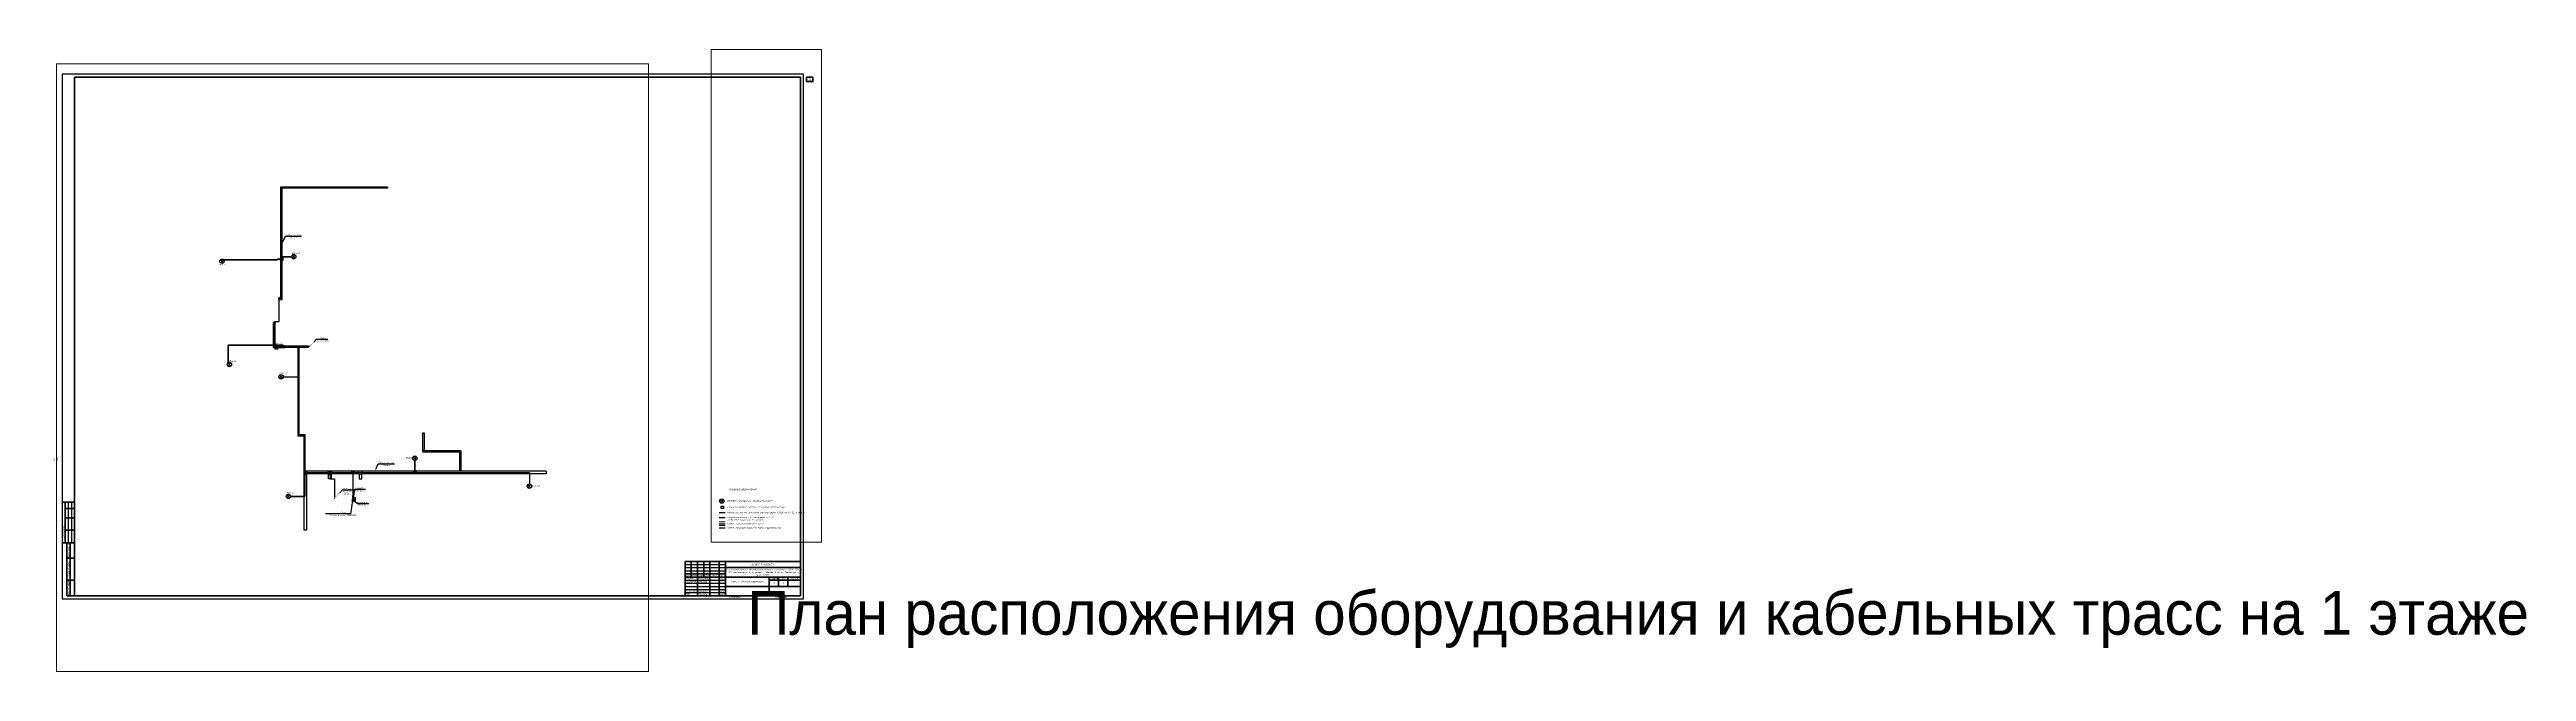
# Paper-space layout '8 План расположения оборудования и кабельных трасс на 1 этаже' of a CAD drawing. Extents: x -20 to 3952, y -116 to 880.
# The model-space entities are those that its viewports show. They can reach past a viewport. Long polylines and large blocks are cut down to what shows.
import ezdxf
from ezdxf import colors
from ezdxf.entities.mleader import LeaderData, LeaderLine
from ezdxf.enums import TextEntityAlignment as Align
from ezdxf.math import Vec2, Vec3

# ---------------------------------------------------------------- set-up
doc = ezdxf.new("R2018")
doc.units = 0
doc.header["$LTSCALE"] = 100
doc.set_wipeout_variables(frame=1)
doc.layers.get('Defpoints').update_dxf_attribs({"color": 42})
for name, color, linetype in [('PDF _СКС', 1, 'Continuous'), ('PDF _СС_ЗВ_Кабель', 1, 'Continuous'), ('PDF _СС_ЗВ_Оборудование', 1, 'Continuous'), ('PDF _Текст', 7, 'Continuous'), ('СС. Текст', 7, 'Continuous')]:
    doc.layers.add(name, color=color, linetype=linetype)
for name, color, linetype, lineweight in [('СКС', 1, 'Continuous', 30), ('СС_ЗВ_Кабель', 1, 'Continuous', 30), ('СС_ЗВ_Оборудование', 1, 'Continuous', 30), ('СС_СКК_Лоток', 170, 'Continuous', 25), ('СС_СОУЭ_Оборудование', 1, 'Continuous', 30), ('СС_ЭЧС_Кабель', 180, 'Continuous', 30)]:
    doc.layers.add(name, color=color, linetype=linetype, lineweight=lineweight)
doc.styles.add('ICOCPEUR', font='isocpeur.ttf')
doc.styles.add('ISOCPEUR', font='isocpeui.ttf', dxfattribs={"height": 250})
doc.styles.add('ISOCPEURNA', font='isocpeui.ttf')
doc.styles.add('PDF ISOCPEUR', font='isocpeur.ttf')
doc.styles.get("Standard").update_dxf_attribs({"font": 'arial.ttf'})
doc.linetypes.add('Kabl_in_Tube', pattern='A,10,[133,ltypeshp.shx,S=1,R=0,X=0,Y=0],10', length=20)

# ---------------------------------------------------------------- blocks, each defined once
blk = doc.blocks.new('*U101')
at = {"linetype": 'Continuous', "lineweight": 25}
for p, q in [((1189, 841), (0, 841)), ((0, 841), (0, 0)), ((1189, 0), (1189, 841)), ((10, 155), (10, 90)), ((15, 155), (15, 90)), ((999, 55), (1064, 55)), ((999, 50), (1064, 50)), ((999, 45), (1064, 45)), ((0, 0), (1189, 0)), ((999, 30), (1064, 30)), ((999, 25), (1064, 25)), ((999, 20), (1064, 20)), ((999, 15), (1064, 15)), ((999, 10), (1064, 10))]:
    blk.add_line(p, q, dxfattribs=at)
at = {"linetype": 'Continuous', "lineweight": 60}
for p, q in [((1184, 836), (20, 836)), ((20, 836), (20, 5)), ((1184, 5), (1184, 836)), ((20, 155), (0, 155)), ((5, 155), (5, 90)), ((20, 145), (5, 145)), ((20, 130), (5, 130)), ((20, 90), (0, 90)), ((20, 110), (5, 110)), ((8, 90), (8, 5)), ((13, 90), (13, 5)), ((8, 65), (20, 65)), ((999, 60), (1184, 60)), ((999, 5), (999, 60)), ((999, 40), (1064, 40)), ((1009, 60), (1009, 35)), ((1019, 60), (1019, 5)), ((1029, 60), (1029, 35)), ((1039, 60), (1039, 5)), ((1054, 60), (1054, 5)), ((1064, 5), (1064, 60)), ((1064, 50), (1184, 50)), ((1184, 5), (1184, 60)), ((8, 30), (20, 30)), ((8, 5), (20, 5)), ((20, 5), (1184, 5)), ((999, 35), (1184, 35)), ((1064, 20), (1184, 20)), ((1134, 35), (1134, 5)), ((1134, 30), (1184, 30)), ((1149, 35), (1149, 20)), ((1164, 35), (1164, 20))]:
    blk.add_line(p, q, dxfattribs=at)
at = {"linetype": 'Continuous', "lineweight": 40}
blk.add_line((1134, 5), (1134, 35), dxfattribs=at)
at = {"lineweight": 60}
blk.add_lwpolyline([(1194, 829), (1204, 829), (1204, 836), (1194, 836)], close=True, dxfattribs=at)
at = {"linetype": 'Continuous', "rotation": 90, "style": 'ISOCPEUR'}
for s, insert, char_height, width, attachment_point in [('20_Главный_специалист_ВК', (-12.5, 176), 2.5, 19, 4), ('01.26', (-12.5, 215), 2.5, 10, 5), ('21_Главный_специалист_ЭОМ', (-7.5, 176), 2.5, 19, 4), ('01.26', (-7.5, 215), 2.5, 10, 5), ('01.26', (-2.5, 215), 2.5, 10, 5), ('Согласовано', (-17.5, 172.5), 3, 35, 5), ('Гл. спец ВК', (-12.5, 156), 2.5, 19, 4), ('Гл. спец ЭОМ', (-7.5, 156), 2.5, 19, 4), ('17_ГАП', (-12.5, 111), 2.5, 19, 4), ('01.26', (-12.5, 150), 2.5, 10, 5), ('19_Главный_конструктор', (-7.5, 111), 2.5, 19, 4), ('01.26', (-7.5, 150), 2.5, 10, 5), ('18_Главный_специалист_ОВ', (-2.5, 111), 2.5, 19, 4), ('01.26', (-2.5, 150), 2.5, 10, 5), ('ГАП', (-12.5, 91), 2.5, 19, 4), ('Гл. констр. ', (-7.5, 91), 2.5, 19, 4), ('Гл. спец ОВ', (-2.5, 91), 2.5, 19, 4), ('Согласовано', (2.5, 107.5), 2.5, 35, 5), ('Взам. инв. №', (10.5, 77.5), 2.5, 25, 5), ('Подп. и дата', (10.5, 47.5), 2.5, 35, 5), ('Инв. № подл.', (10.5, 17.5), 2.5, 25, 5)]:
    blk.add_mtext(s, dxfattribs=dict(at, insert=insert, char_height=char_height, width=width, attachment_point=attachment_point))
at = {"linetype": 'Continuous', "char_height": 2.5, "style": 'ISOCPEUR'}
for s, insert, width, attachment_point in [('Капитальный ремонт общеобразовательного учреждения (ГБОУ "Школа №429"), расположенного по адресу: г. Москва, 5-ая ул. Соколиной горы д.14. 1 этап', (1124, 42.5), 120, 5), ('16-25/Г-П-ИОС5.6', (1136, 55), 110, 6), ('Разраб.', (1000, 32.5), 19, 4), ('Проверил', (1000, 27.5), 19, 4), ('Н. контр.', (1000, 12.5), 19, 4), ('ГИП', (1000, 7.5), 19, 4), ('Николенко', (1020, 32.5), 19, 4), ('Мурашов', (1020, 27.5), 19, 4), ('Губарева', (1020, 12.5), 19, 4), ('Мурашов', (1020, 7.5), 19, 4), ('06.26', (1055.3, 32.5), 10, 4), ('06.26', (1055.3, 27.5), 10, 4), ('06.26', (1055.3, 12.5), 10, 4), ('06.26', (1055.3, 7.4), 10, 4), ('Копировал', (1078.5, 2.5), 25, 5), ('П', (1141.5, 25), 15, 5), ('Формат', (1149.5, 2.5), 16, 5)]:
    blk.add_mtext(s, dxfattribs=dict(at, insert=insert, width=width, attachment_point=attachment_point))
at = {"char_height": 2.5, "attachment_point": 5, "style": 'ISOCPEUR'}
for s, insert, width in [('Изм.', (1004, 37.5), 10), ('Кол.уч', (1014, 37.5), 10), ('Лист', (1024, 37.5), 10), ('№док', (1034, 37.5), 10), ('Подп.', (1046.5, 37.5), 15), ('Дата', (1059, 37.5), 10), ('Стадия', (1141.5, 32.5), 15), ('Лист', (1156.5, 32.5), 15), ('Листов', (1174, 32.5), 20)]:
    blk.add_mtext(s, dxfattribs=dict(at, insert=insert, width=width))
at = {"linetype": 'Continuous', "insert": (1099, 27.5), "char_height": 2.5, "width": 70, "attachment_point": 5, "line_spacing_factor": 0.8, "style": 'ISOCPEUR'}
blk.add_mtext('Часть 6. Электрочасофикация', dxfattribs=at)
at = {"style": 'ISOCPEUR'}
for tag, p in [('Сквозная_нумерация', (1199, 832.5)), ('Форма3_номер_листа', (1156.5, 25)), ('Форма3_количество_листов', (1174, 25))]:
    blk.add_attdef(tag, text='', height=2.5, dxfattribs=at).set_placement(p, align=Align.MIDDLE_CENTER)
blk.add_attdef('Форма3_дополнительный_шифр', text='', height=2.5, dxfattribs=at).set_placement((1135.7, 55), align=Align.MIDDLE_LEFT)
at = {"lineweight": 30, "flags": 104}
blk.add_attdef('Форма3_наименование_чертежа', text='', height=2.5, dxfattribs=at).set_placement((1099, 12.5), align=Align.MIDDLE_CENTER)
at = {"style": 'ISOCPEUR', "flags": 8}
blk.add_attdef('Формат', (1157.5, 1.5), '', height=2.5, dxfattribs=at)
blk.add_wipeout([(-20, 220), (-0.5, 220), (-0.5, 90), (-20, 90)])
blk = doc.blocks.new('Свет')
at = {"color": 1}
blk.add_wipeout([(-350, 0), (-324, 133), (-247, 247), (-101, 335), (56, 345), (198, 289), (304, 173), (350, 0), (322, -138), (247, -247), (166, -308), (43, -347), (-83, -340), (-176, -303), (-278, -213), (-331, -115)], dxfattribs=at)
at = {"layer": 'СКС', "color": 1, "ltscale": 30}
for points in [[(-247, 247), (247, -247)], [(-247, -247), (247, 247)]]:
    blk.add_lwpolyline(points, dxfattribs=at)
at = {"layer": 'СКС', "color": 1, "linetype": 'Continuous', "lineweight": 30}
blk.add_circle((0, 0), 350, dxfattribs=at)
blk = doc.blocks.new('Клеммная коробка')
for p, q in [((0, 400), (400, 400)), ((0, 0), (0, 400)), ((400, 0), (0, 0)), ((400, 400), (400, 0))]:
    blk.add_line(p, q)
blk = doc.blocks.new('1й этаж лоток')
at = {"layer": 'СС_СКК_Лоток'}
for p, q in [((313033, -83464), (313033, -65611)), ((313033, -65611), (330140, -65611)), ((313233, -65872), (313033, -65872)), ((330140, -65811), (313233, -65811)), ((313233, -83664), (313233, -65811)), ((313276, -65811), (313276, -65611)), ((330140, -65611), (330140, -65811)), ((313033, -83397), (313233, -83397)), ((311832, -91342), (311832, -87368)), ((311832, -87368), (312032, -87368)), ((312032, -87368), (312032, -91142)), ((312624, -83464), (313033, -83464)), ((312624, -83464), (312624, -83664)), ((312624, -83664), (313233, -83664)), ((312983, -83464), (312983, -83664)), ((312032, -91084), (311832, -91084)), ((315779, -91342), (311832, -91342)), ((315731, -91142), (312032, -91142)), ((312070, -91142), (312070, -91342)), ((315722, -91342), (315722, -91142)), ((317414, -91142), (315731, -91142)), ((315779, -105563), (315779, -91342)), ((315979, -105363), (315979, -91342)), ((317414, -91342), (315979, -91342)), ((316029, -91342), (316029, -91142)), ((317414, -91142), (317414, -91342)), ((315779, -91401), (315979, -91401)), ((315979, -105307), (315779, -105307)), ((316736, -105563), (315779, -105563)), ((316936, -105363), (315979, -105363)), ((316027, -105363), (316027, -105563)), ((316673, -105563), (316673, -105363)), ((316736, -111200), (316736, -105563)), ((316736, -105630), (316936, -105630)), ((316936, -111200), (316936, -105363)), ((335795, -108153), (335795, -105058)), ((335795, -105058), (335995, -105058)), ((335995, -105058), (335995, -107953)), ((316736, -120644), (316736, -111200)), ((355555, -111200), (316736, -111200)), ((317218, -111600), (317218, -111200)), ((320592, -111600), (320592, -111200)), ((321152, -111600), (321152, -111200)), ((325491, -111600), (325491, -111200)), ((326064, -111600), (326064, -111200)), ((335995, -107878), (335795, -107878)), ((341714, -108153), (335795, -108153)), ((341914, -107953), (335995, -107953)), ((336081, -107953), (336081, -108153)), ((341646, -108153), (341646, -107953)), ((341714, -111200), (341714, -108153)), ((341714, -108236), (341914, -108236)), ((341914, -111200), (341914, -107953)), ((355555, -111200), (355555, -111600)), ((317136, -111695), (316736, -111695)), ((320675, -111600), (317136, -111600)), ((317136, -111600), (317136, -120644)), ((320675, -112442), (320675, -111600)), ((320675, -111709), (321075, -111709)), ((321075, -112442), (320675, -112442)), ((325583, -111600), (321075, -111600)), ((321075, -111600), (321075, -112442)), ((325583, -111600), (325583, -112443)), ((325583, -111695), (325983, -111695)), ((325583, -112443), (325983, -112443)), ((355555, -111600), (325983, -111600)), ((325983, -112443), (325983, -111600)), ((317136, -120644), (316736, -120644))]:
    blk.add_line(p, q, dxfattribs=at)
blk = doc.blocks.new('*U82')
blk.add_hatch(color=256).paths.add_polyline_path([(-0.7, -0.7, 1), (0.7, 0.7, 1)])
blk.add_lwpolyline([(0.7, 0.7, 0, 1.5, 0), (2.8, 2.8, 2, 2, 0)], format="xyseb")
at = {"const_width": 0.5}
blk.add_lwpolyline([(2.8, 2.8), (7.1, 7.1)], dxfattribs=at)
blk = doc.blocks.new('_None')
blk = doc.blocks.new('*U79')
blk.add_hatch(color=256).paths.add_polyline_path([(-0.7, -0.7, 1), (0.7, 0.7, 1)])
at = {"const_width": 0.5}
blk.add_lwpolyline([(0.5, 0.5), (6.4, 6.4)], dxfattribs=at)
blk.add_lwpolyline([(8.5, 8.5, 0, 1.5, 0), (6.4, 6.4, 2, 2, 0)], format="xyseb")

msp = doc.modelspace()

# ---------------------------------------------------------------- hatches: boundary and pattern name
at = {"layer": 'СС_ЗВ_Оборудование', "ltscale": 30}
h = msp.add_hatch(dxfattribs=at)
h.set_pattern_fill('ANGLE', color=256, scale=0.6, angle=-180)
h.set_pattern_definition([(180, (5464366053.0477, 3030526659.313), (-2e-15, -4.191), [3.048, -1.143]), (270, (5464366053.0477, 3030526659.313), (4.191, -2e-15), [3.048, -1.143])])
h.paths.add_polyline_path([(69561183, -33302703), (69561280, -33302703), (69561280, -33302298), (69561183, -33302298)])

# ---------------------------------------------------------------- linework, layer by layer
at = {"color": 1}
msp.add_lwpolyline([(69561545, -33303036), (69561672, -33303036), (69561672, -33302614), (69561376, -33302614)], dxfattribs=at)
at = {"layer": 'PDF _СКС', "lineweight": 30}
for points in [[(69539990, -33264447), (69540484, -33264941)], [(69539990, -33264941), (69540484, -33264447)], [(69551498, -33263716), (69551992, -33264209)], [(69551498, -33264209), (69551992, -33263716)], [(69548718, -33278205), (69549211, -33278698)], [(69548718, -33278698), (69549211, -33278205)], [(69541193, -33280999), (69541686, -33281493)], [(69541193, -33281493), (69541686, -33280999)], [(69549482, -33282973), (69549975, -33283466)], [(69549482, -33283466), (69549975, -33282973)], [(69570921, -33296031), (69571414, -33296524)], [(69570921, -33296524), (69571414, -33296031)], [(69550647, -33302141), (69551141, -33302634)], [(69550647, -33302634), (69551141, -33302141)], [(69589286, -33300500), (69589779, -33300993)], [(69589286, -33300993), (69589779, -33300500)]]:
    msp.add_lwpolyline(points, dxfattribs=at)
for centre in [(69540238, -33264693), (69551746, -33263961), (69548966, -33278450), (69541440, -33281245), (69549729, -33283219), (69571168, -33296276), (69550895, -33302386), (69589533, -33300745)]:
    msp.add_circle(centre, 350, dxfattribs=at)
at = {"layer": 'PDF _СС_ЗВ_Кабель', "lineweight": 30}
for points in [[(69549620, -33264168), (69550020, -33264168), (69550020, -33264565), (69549620, -33264565)], [(69549874, -33278176), (69550273, -33278176), (69550273, -33278573), (69549874, -33278573)], [(69557387, -33298356), (69557786, -33298356), (69557786, -33298754), (69557387, -33298754)], [(69561080, -33298356), (69561479, -33298356), (69561479, -33298754), (69561080, -33298754)], [(69570968, -33298356), (69571368, -33298356), (69571368, -33298754), (69570968, -33298754)]]:
    msp.add_lwpolyline(points, close=True, dxfattribs=at)
at = {"layer": 'PDF _СС_ЗВ_Оборудование', "color": 7, "lineweight": 0, "true_color": 0xffffff}
msp.add_lwpolyline([(69550545, -33302387), (69550571, -33302253)], dxfattribs=at)
at = {"layer": 'PDF _СС_ЗВ_Оборудование', "lineweight": 30}
for centre in [(69540238, -33264693), (69551746, -33263961), (69548965, -33278450), (69541440, -33281245), (69549729, -33283218), (69571168, -33296276), (69550895, -33302386), (69589533, -33300745)]:
    msp.add_circle(centre, 349, dxfattribs=at)
at = {"layer": 'СС_ЗВ_Кабель', "color": 6}
for p, q in [((69561376, -33303036), (69561443, -33303036)), ((69618696, -33307739), (69619673, -33307739))]:
    msp.add_line(p, q, dxfattribs=at)
at = {"layer": 'СС_ЗВ_Кабель', "color": 1}
msp.add_line((69618693, -33306956), (69619671, -33306956), dxfattribs=at)
at = {"layer": 'СС_ЗВ_Кабель'}
msp.add_line((69618693, -33308737), (69619671, -33308737), dxfattribs=at)
at = {"layer": 'СС_ЗВ_Кабель', "color": 1, "linetype": 'Kabl_in_Tube', "ltscale": 0.9}
msp.add_line((69618693, -33309406), (69619671, -33309406), dxfattribs=at)
at = {"layer": 'СС_ЗВ_Оборудование', "ltscale": 30}
msp.add_lwpolyline([(69561183, -33302296), (69561183, -33302703)], dxfattribs=at)
msp.add_lwpolyline([(69561183, -33302703), (69561376, -33302703), (69561376, -33302298), (69561183, -33302298)], close=True, dxfattribs=at)
at = {"layer": 'СС_СКК_Лоток', "color": 18, "lineweight": 20, "true_color": 0x000000}
for p, q in [((69619671, -33308450), (69618693, -33308450)), ((69619671, -33308991), (69618693, -33308991))]:
    msp.add_line(p, q, dxfattribs=at)
at = {"layer": 'СС_СОУЭ_Оборудование'}
for points in [[(69561376, -33302832), (69561376, -33303240), (69561183, -33303240), (69561183, -33302832)], [(69561545, -33302934), (69561545, -33303138), (69561443, -33303138), (69561443, -33302934)]]:
    msp.add_lwpolyline(points, close=True, dxfattribs=at)
at = {"layer": 'СС_ЭЧС_Кабель', "color": 1}
for points in [[(69554186, -33278382), (69550074, -33278373), (69550074, -33278578), (69550074, -33278169), (69541250, -33278169), (69541250, -33280952), (69541250, -33278169), (69548647, -33278169), (69548647, -33274362), (69549402, -33274362), (69549402, -33270525), (69549820, -33270525), (69549820, -33264366), (69549149, -33264366), (69549149, -33264468), (69540463, -33264468), (69549149, -33264468), (69549149, -33264366), (69549820, -33264366), (69549820, -33263962), (69551396, -33263961), (69549820, -33263962), (69549820, -33263962), (69549820, -33263962), (69549820, -33263962), (69549820, -33263962), (69549820, -33263962), (69549820, -33263962)], [(69550074, -33278578), (69549290, -33278578)], [(69554262, -33278382), (69552580, -33278382), (69552580, -33292616), (69553543, -33292616), (69553543, -33298554), (69557587, -33298554), (69557587, -33299590), (69558312, -33299590), (69558312, -33302517)], [(69550078, -33283199), (69552580, -33283199)], [(69553543, -33298554), (69553543, -33302386), (69551245, -33302386), (69553543, -33302386), (69553543, -33298554), (69571168, -33298554), (69571168, -33296626), (69571168, -33298554), (69589532, -33298554), (69589533, -33300396)], [(69561280, -33302296), (69561280, -33298554)]]:
    msp.add_lwpolyline(points, dxfattribs=at)

# ---------------------------------------------------------------- block references
msp.add_blockref('1й этаж лоток', (69236666, -33187153))
at = {"layer": 'СС_ЭЧС_Кабель', "color": 7, "xscale": 100, "yscale": 100, "zscale": 100}
for name, p in [('*U82', (69554281, -33278342)), ('*U79', (69558267, -33302688))]:
    msp.add_blockref(name, p, dxfattribs=at)

# ---------------------------------------------------------------- texts
at = {"layer": 'PDF _Текст', "attachment_point": 7}
for s, insert, char_height, style in [('BIAL1.2', (69551475, -33263528), 249.6, 'ISOCPEURNA'), ('{\\fISOCPEUR|b0|i1|c204|p34;BIAL1.1}', (69539728, -33265376), 249.57, 'PDF ISOCPEUR'), ('BIAL1.3', (69548694, -33278017), 249.6, 'ISOCPEURNA'), ('BIAL1.4', (69541334, -33280832), 249.6, 'ISOCPEURNA'), ('BIAL1.5', (69549458, -33282785), 249.6, 'ISOCPEURNA'), ('BIAL1.7', (69569726, -33296326), 249.6, 'ISOCPEURNA'), ('BIAL1.6', (69550624, -33301953), 249.6, 'ISOCPEURNA'), ('BIAL1.8', (69589993, -33300847), 249.6, 'ISOCPEURNA')]:
    msp.add_mtext(s, dxfattribs=dict(at, insert=insert, char_height=char_height, style=style))
at = {"layer": 'СС. Текст', "char_height": 250, "attachment_point": 1, "style": 'ISOCPEUR'}
for s, width, insert in [('Кабельные линии звонковой сигнализации КПСВВнг(А)-LSLTx 1х2x1,5', 12283.27, (69619986, -33306796, 0)), ('Кабельные линии DAP-интерфейс U/UTP Cat5e PVCLSнг(А)-LSLTx 4х2х0,52', 7622.19, (69619989, -33307578, 0)), ('Кабель прокладываемый в лотке', 11279.86, (69619986, -33308577, 0)), ('Кабель прокладываемый в трубе гофрированной', 11279.86, (69619986, -33309246, 0))]:
    msp.add_mtext_dynamic_manual_height_columns(s, width=width, gutter_width=1, heights=[0], dxfattribs=dict(at, insert=insert))

# ---------------------------------------------------------------- leaders
at = {"layer": 'СС. Текст', "lineweight": 0}
ml = msp.add_multileader_mtext('Standard', dxfattribs=at)
ml.set_content('{\\C256;Таймер \\PВиктория }', color=7, style='ICOCPEUR')
ml.set_leader_properties(color=256)
ml.build(insert=Vec2(0, 0))
ml.multileader.update_dxf_attribs({"text_left_attachment_type": 6, "text_right_attachment_type": 6, "dogleg_length": 0.1, "arrow_head_size": 0, "scale": 100})
ctx = ml.context
ctx.base_point, ctx.scale, ctx.char_height, ctx.arrow_head_size, ctx.landing_gap_size, ctx.plane_origin = Vec3(69561533, -33301239, 197), 100, 250, 0, 0, Vec3(69556507, -33304376, 197)
ctx.left_attachment, ctx.right_attachment, ctx.text_align_type = 6, 6, 1
notes = []
notes.append((ctx, [(0, (1, 1, 0), (69561523, -33301239, 197), (1, 0), 10, [(0, [(69561376, -33302298, 197)], 0, [])])]))
ctx.mtext.insert, ctx.mtext.width, ctx.mtext.defined_height, ctx.mtext.alignment, ctx.mtext.flow_direction = Vec3(69562245, -33300914, 197), 5324.32, 917, 2, 5
ml = msp.add_multileader_mtext('Standard', dxfattribs=at)
ml.set_content('{\\C256;Конвертер\\PDAP IP}', color=7, style='ICOCPEUR')
ml.set_leader_properties(color=256)
ml.build(insert=Vec2(0, 0))
ml.multileader.update_dxf_attribs({"text_left_attachment_type": 6, "text_right_attachment_type": 6, "dogleg_length": 0.1, "arrow_head_size": 0, "scale": 100})
ctx = ml.context
ctx.base_point, ctx.scale, ctx.char_height, ctx.arrow_head_size, ctx.landing_gap_size, ctx.plane_origin = Vec3(69561963, -33303530), 100, 250, 0, 0, Vec3(69559087, -33309681)
ctx.left_attachment, ctx.right_attachment, ctx.text_align_type = 6, 6, 1
notes.append((ctx, [(0, (1, 1, 0), (69561953, -33303530), (1, 0), 10, [(0, [(69561545, -33303138)], 0, [])])]))
ctx.mtext.insert, ctx.mtext.width, ctx.mtext.alignment, ctx.mtext.flow_direction = Vec3(69562763, -33303230), 1030.33, 2, 5
at = {"layer": 'СС_СКК_Лоток', "color": 7}
ml = msp.add_multileader_mtext('Standard', dxfattribs=at)
ml.set_content('Лоток см. том ИОС5.5', color=7, style='ISOCPEURNA')
ml.set_leader_properties()
ml.build(insert=Vec2(0, 0))
ml.multileader.update_dxf_attribs({"text_left_attachment_type": 6, "text_right_attachment_type": 6, "dogleg_length": 100, "arrow_head_size": 400})
ctx = ml.context
ctx.base_point, ctx.char_height, ctx.arrow_head_size, ctx.landing_gap_size, ctx.plane_origin = Vec3(69550502, -33260678), 250, 400, 0, Vec3(69556440, -33261868)
ctx.left_attachment, ctx.right_attachment, ctx.text_align_type = 6, 6, 1
notes.append((ctx, [(1, (1, 1, 0), (69550402, -33260678), (1, 0), 100, [(0, [(69549901, -33261842)], 0, [])])]))
ctx.mtext.insert, ctx.mtext.width, ctx.mtext.alignment, ctx.mtext.flow_direction = Vec3(69551682, -33260378), 2467.27, 2, 5
ml = msp.add_multileader_mtext('Standard', dxfattribs=at)
ml.set_content('Лоток см. том ИОС5.5', color=7, style='ISOCPEURNA')
ml.set_leader_properties()
ml.build(insert=Vec2(0, 0))
ml.multileader.update_dxf_attribs({"text_left_attachment_type": 6, "text_right_attachment_type": 6, "dogleg_length": 100, "arrow_head_size": 400})
ctx = ml.context
ctx.base_point, ctx.char_height, ctx.arrow_head_size, ctx.landing_gap_size, ctx.plane_origin = Vec3(69565398, -33297140), 250, 400, 0, Vec3(69571336, -33298331)
ctx.left_attachment, ctx.right_attachment, ctx.text_align_type = 6, 6, 1
notes.append((ctx, [(1, (1, 1, 0), (69565298, -33297140), (1, 0), 100, [(0, [(69564797, -33298304)], 0, [])])]))
ctx.mtext.insert, ctx.mtext.width, ctx.mtext.alignment, ctx.mtext.flow_direction = Vec3(69566578, -33296840), 2467.27, 2, 5
at = {"layer": 'СС_ЭЧС_Кабель', "color": 7, "lineweight": 0}
ml = msp.add_multileader_mtext('Standard', dxfattribs=at)
ml.set_content('Опуск\\Pсо 2 этажа', color=7, style='ISOCPEUR')
ml.set_leader_properties()
ml.set_arrow_properties(name='NONE')
ml.build(insert=Vec2(0, 0))
ml.multileader.update_dxf_attribs({"text_left_attachment_type": 6, "text_right_attachment_type": 6, "dogleg_length": 100, "arrow_head_size": 400})
ctx = ml.context
ctx.base_point, ctx.char_height, ctx.arrow_head_size, ctx.landing_gap_size, ctx.plane_origin = Vec3(69555498, -33277159), 250, 400, 0, Vec3(69563146, -33278715)
ctx.left_attachment, ctx.right_attachment, ctx.text_align_type = 6, 6, 1
notes.append((ctx, [(1, (1, 1, 0), (69555398, -33277159), (1, 0), 100, [(0, [(69554965, -33277653)], 0, [])])]))
ctx.mtext.insert, ctx.mtext.width, ctx.mtext.alignment, ctx.mtext.flow_direction = Vec3(69556421, -33276859), 1991.2, 2, 5
ml = msp.add_multileader_mtext('Standard', dxfattribs=at)
ml.set_content('Подъём \\Pна 2,3,4 этажи', color=7, style='ISOCPEUR')
ml.set_leader_properties()
ml.set_arrow_properties(name='NONE')
ml.build(insert=Vec2(0, 0))
ml.multileader.update_dxf_attribs({"text_left_attachment_type": 6, "text_right_attachment_type": 6, "dogleg_length": 100, "arrow_head_size": 400})
ctx = ml.context
ctx.base_point, ctx.char_height, ctx.arrow_head_size, ctx.landing_gap_size, ctx.plane_origin = Vec3(69559650, -33301344), 250, 400, 0, Vec3(69567298, -33302901)
ctx.left_attachment, ctx.right_attachment, ctx.text_align_type = 6, 6, 1
notes.append((ctx, [(1, (1, 1, 0), (69559550, -33301344), (1, 0), 100, [(0, [(69559117, -33301838)], 0, [])])]))
ctx.mtext.insert, ctx.mtext.width, ctx.mtext.alignment, ctx.mtext.flow_direction = Vec3(69560278, -33301044), 1991.2, 2, 5
for ctx, leaders in notes:
    for number, flags, end, landing, length, lines in leaders:
        leader = LeaderData()
        leader.index, (leader.has_last_leader_line, leader.has_dogleg_vector, leader.attachment_direction) = number, flags
        leader.last_leader_point, leader.dogleg_vector, leader.dogleg_length = Vec3(end), Vec3(landing), length
        for number, points, colour, breaks in lines:
            line = LeaderLine()
            line.index, line.vertices, line.color, line.breaks = number, Vec3.list(points), colors.encode_raw_color(colour), breaks
            leader.lines.append(line)
        ctx.leaders.append(leader)

# ---------------------------------------------------------------- next in the draw order: block references
at = {"layer": 'СС_ЗВ_Оборудование'}
msp.add_blockref('Свет', (69619144, -33305102, 0), dxfattribs=at)

# ---------------------------------------------------------------- next in the draw order: block references
at = {"layer": 'СС_ЗВ_Кабель', "color": 18, "true_color": 0x000000}
msp.add_blockref('Клеммная коробка', (69619033, -33306300, 0), dxfattribs=at)

# ---------------------------------------------------------------- next in the draw order: texts
at = {"layer": 'СС. Текст', "insert": (69619613, -33303122, 0), "char_height": 250, "width": 5705.29, "attachment_point": 1, "style": 'ISOCPEUR'}
msp.add_mtext('\\pxi-2,l2,sm1.5,qc,t3;УСЛОВНЫЕ ОБОЗНАЧЕНИЯ', dxfattribs=at)
at = {"layer": 'СС. Текст', "char_height": 250, "attachment_point": 1, "style": 'ISOCPEUR'}
for s, insert in [('\\pxi-2,l2,sm1.5,t3; Световой оповещатель стробоскопический', (69619767, -33304923, 0)), ('\\pxi-2,l2,sm1.5,t3; Клеммная коробка системы звонковой сигнализации ', (69619795, -33305929, 0))]:
    msp.add_mtext(s, dxfattribs=dict(at, insert=insert))

# ---------------------------------------------------------------- next in the draw order: leaders
at = {"layer": 'СС. Текст', "lineweight": 0}
ml = msp.add_multileader_mtext('Standard', dxfattribs=at)
ml.set_content('{\\fISOCPEUR|b0|i1|c204|p34;\\C256;Sonar\\P(учтён в томе  ИОС5.5.2)}', color=7, style='ICOCPEUR')
ml.set_leader_properties(color=256)
ml.build(insert=Vec2(0, 0))
ml.multileader.update_dxf_attribs({"text_left_attachment_type": 6, "text_right_attachment_type": 6, "dogleg_length": 0.1, "arrow_head_size": 0, "scale": 100})
ctx = ml.context
ctx.base_point, ctx.scale, ctx.char_height, ctx.arrow_head_size, ctx.landing_gap_size, ctx.plane_origin = Vec3(69558539, -33305156), 100, 250, 0, 0, Vec3(69556239, -33305541)
ctx.left_attachment, ctx.right_attachment, ctx.text_align_type = 6, 6, 1
notes = []
notes.append((ctx, [(1, (1, 1, 0), (69560864, -33305156), (-1, 0), 10, [(0, [(69561183, -33303036)], 0, [])])]))
ctx.mtext.insert, ctx.mtext.width, ctx.mtext.defined_height, ctx.mtext.alignment, ctx.mtext.flow_direction = Vec3(69559697, -33304856), 3126.47, 4629, 2, 5
for ctx, leaders in notes:
    for number, flags, end, landing, length, lines in leaders:
        leader = LeaderData()
        leader.index, (leader.has_last_leader_line, leader.has_dogleg_vector, leader.attachment_direction) = number, flags
        leader.last_leader_point, leader.dogleg_vector, leader.dogleg_length = Vec3(end), Vec3(landing), length
        for number, points, colour, breaks in lines:
            line = LeaderLine()
            line.index, line.vertices, line.color, line.breaks = number, Vec3.list(points), colors.encode_raw_color(colour), breaks
            leader.lines.append(line)
        ctx.leaders.append(leader)

psp = doc.layouts.new('8 План расположения оборудования и кабельных трасс на 1 этаже')

# ---------------------------------------------------------------- viewports
at = {"layer": 'Defpoints', "color": 2}
psp.add_viewport(center=(465.7, 370.7), size=(949.1, 974.1), view_center_point=(69561160.3, -33281735.2), view_height=97410.38, dxfattribs=at)

# ---------------------------------------------------------------- next in the draw order: block references
ref = psp.add_blockref('*U101', (0, 0))
ref.add_attrib('Формат', 'А0', (1157.5, 1.5), dxfattribs={"height": 2.5, "style": 'ISOCPEUR'})
ref.add_attrib('Форма3_номер_листа', '3', dxfattribs={"height": 2.5, "style": 'ISOCPEUR'}).set_placement((1156.5, 25), align=Align.MIDDLE_CENTER)
lines = psp.add_mtext('План расположения оборудования и кабельных трасс на 1 этаже', dxfattribs={"insert": (1099, 12.5), "char_height": 70, "attachment_point": 1})
ref.add_attrib('Форма3_наименование_чертежа', '', (1099, 12.5), dxfattribs={"flags": 104}).embed_mtext(lines)
ref.add_attrib('Форма3_дополнительный_шифр', '.ГЧ', dxfattribs={"height": 2.5, "style": 'ISOCPEUR'}).set_placement((1135.7, 55), align=Align.MIDDLE_LEFT)
ref.add_attrib('Сквозная_нумерация', '26', dxfattribs={"height": 2.5, "style": 'ISOCPEUR'}).set_placement((1199, 832.5), align=Align.MIDDLE_CENTER)

# ---------------------------------------------------------------- next in the draw order: viewports
psp.add_viewport(center=(1129.6, 485.6), size=(176.8, 789.69), view_center_point=(69626298.3, -33272208.1), view_height=78969.37, status=3, dxfattribs=at)

doc.saveas('drawing.dxf')
